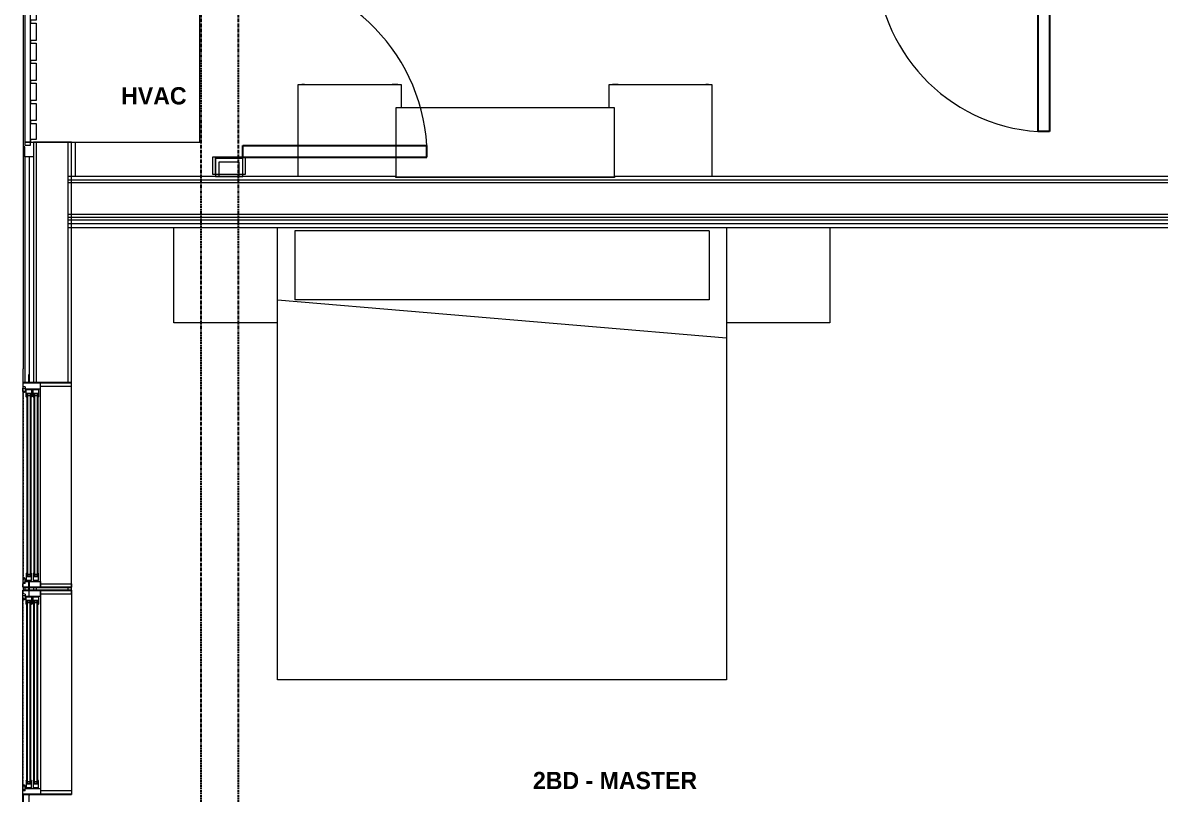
# Model space of a CAD drawing. Header units: inches. Extents: x -4093 to -1777, y 9773 to 12264.
# Drawn here: x -3860.3 to -3662.7, y 10245.7 to 10379.7 of the extents above; entities that cross this region are included whole.
import ezdxf

# ---------------------------------------------------------------- set-up
doc = ezdxf.new("R2010")
doc.units = ezdxf.units.IN
doc.header["$MEASUREMENT"] = 0
doc.linetypes.add('Dash', pattern=[0.25, 0.125, -0.125])
doc.linetypes.add('Grid Line 1_2_', pattern=[0.875, 0.5, -0.125, 0.125, -0.125])
for name, color, linetype, lineweight in [('0-1', 7, 'Continuous', 5), ('0-2', 7, 'Continuous', 9), ('A-AREA-IDEN', 2, 'Continuous', 9), ('A-DETL-GENF', 92, 'Continuous', 18), ('A-DETL-GENF-HDLN', 1, 'Dash', 9), ('A-DOOR-1', 7, 'Continuous', 9), ('A-DOOR-2', 10, 'Continuous', 30), ('A-FLOR-1', 7, 'Continuous', 9), ('A-GENM', 5, 'Continuous', 9), ('A-GLAZ', 151, 'Continuous', 18), ('A-GLAZ-1', 151, 'Continuous', 9), ('A-GLAZ-2', 151, 'Continuous', 30), ('A-WALL', 113, 'Continuous', 18), ('A-WALL-1', 7, 'Continuous', 9), ('A-WALL-2', 250, 'Continuous', 18), ('A-WALL-3', 113, 'Continuous', 9), ('I-FURN-1', 7, 'Continuous', 9), ('I-WALL-1', 7, 'Continuous', 9), ('S-GRID-1', 1, 'Grid Line 1_2_', 30)]:
    doc.layers.add(name, color=color, linetype=linetype, lineweight=lineweight)
doc.styles.add('Century Gothic_B', font='GOTHICB.TTF', dxfattribs={"height": 3})

# ---------------------------------------------------------------- blocks, each defined once
blk = doc.blocks.new('Bed-Standard - King 78_ x 80_-V3-BACKGROUND - 2ND FLOOR')
at = {"layer": 'I-FURN-1'}
for p, q in [((-28.31, 41.8), (49.69, 41.8)), ((-28.31, -36.77), (-28.31, 41.8)), ((49.69, 41.8), (49.69, -36.77)), ((49.69, -24.2), (-28.31, -17.63)), ((-25.31, -24.2), (46.69, -24.2)), ((-25.31, -36.2), (-25.31, -24.2)), ((46.69, -36.2), (46.69, -24.2)), ((-25.31, -36.2), (46.69, -36.2))]:
    blk.add_line(p, q, dxfattribs=at)
blk = doc.blocks.new('Entertainment_Center_14771 - Entertainment_Center_14771-V8-BACKGROUND - 2ND FLOOR')
at = {"layer": 'I-FURN-1'}
for p, q in [((-18, 10), (-36, 10)), ((-36, 10), (-36, -5.94)), ((-34.85, 10.03), (-35.34, 10.03)), ((-35.34, 10.03), (-35.34, 10)), ((-34.85, 10), (-34.85, 10.03)), ((-18.66, 10.03), (-19.66, 10.03)), ((-19.66, 10.03), (-19.66, 10)), ((-18.66, 10), (-18.66, 10.03)), ((-18, 6), (-18, 10)), ((36, 10), (18, 10)), ((18, 10), (18, 6)), ((18.66, 10.03), (18.66, 10)), ((19.66, 10.03), (18.66, 10.03)), ((19.66, 10), (19.66, 10.03)), ((35.34, 10.03), (34.85, 10.03)), ((34.85, 10.03), (34.85, 10)), ((35.34, 10), (35.34, 10.03)), ((36, -5.94), (36, 10)), ((19, 6), (-19, 6)), ((-19, 6), (-19, -6)), ((19, -6), (19, 6)), ((-19, -6), (19, -6)), ((-19, -6.13), (-19, -6)), ((-19, -6), (19, -6)), ((19, -6.13), (-19, -6.13)), ((19, -6), (19, -6.13))]:
    blk.add_line(p, q, dxfattribs=at)
blk = doc.blocks.new('Table-Night Stand - 18_ x 18_ x 24_-V15-BACKGROUND - 2ND FLOOR')
at = {"layer": 'I-FURN-1'}
for p, q in [((0.15, 0), (18.15, 0)), ((18.15, 0), (18.15, -16.56))]:
    blk.add_line(p, q, dxfattribs=at)
blk = doc.blocks.new('Table-Night Stand - 18_ x 18_ x 24_-V16-BACKGROUND - 2ND FLOOR')
at = {"layer": 'I-FURN-1'}
for p, q in [((0.15, 0), (18.15, 0)), ((0.15, -16.56), (0.15, 0))]:
    blk.add_line(p, q, dxfattribs=at)
blk = doc.blocks.new('SWING - SINGLE - FLUSH - SWING - FLUSH - 2-6 x 6-8 - PASSAGE-4346079-BACKGROUND - 2ND FLOOR')
at = {"layer": 'A-DOOR-1'}
for p, q in [((-18, 2.375), (-18, 2.875)), ((-18, 2.875), (-15, 2.875)), ((-18, 2.375), (-15, 2.375)), ((-18, -2.875), (-18, 2.375)), ((-15, 2.375), (-18, 2.375)), ((-15, 2.875), (-15, 2.375)), ((-15, 2.375), (-15, -2.875)), ((15, 2.375), (15, 2.875)), ((15, 2.875), (18, 2.875)), ((15, 2.375), (18, 2.375)), ((15, -2.875), (15, 2.375)), ((18, 2.375), (15, 2.375)), ((18, 2.875), (18, 2.375)), ((18, 2.375), (18, -2.875)), ((-15, -2.875), (-18, -2.875)), ((18, -2.875), (15, -2.875))]:
    blk.add_line(p, q, dxfattribs=at)
blk.add_arc((15, -2.375), 30.067, 180, 266.18593, dxfattribs=at)
at = {"layer": 'A-DOOR-2'}
for p, q in [((13, -2.375), (13, -32.375)), ((15, -2.375), (13, -2.375)), ((15, -2.375), (15, -32.375)), ((15, -32.375), (13, -32.375))]:
    blk.add_line(p, q, dxfattribs=at)
blk = doc.blocks.new('SWING - SINGLE - FLUSH - SWING - 32_ x 80_ - WITH ACOUSTICAL SEAL-4346071-BACKGROUND - 2ND FLOOR')
at = {"layer": 'A-DOOR-1'}
for p, q in [((-16, 2.87), (-19, 2.87)), ((-19, 2.87), (-19, -2.38)), ((-16, -2.38), (-16, 2.87)), ((19, 2.87), (16, 2.87)), ((16, 2.87), (16, -2.38)), ((19, -2.38), (19, 2.87)), ((-19, -2.38), (-16, -2.38)), ((-16, -2.38), (-19, -2.38)), ((-19, -2.38), (-19, -2.88)), ((-19, -2.88), (-16, -2.88)), ((-16, -2.88), (-16, -2.38)), ((16, -2.38), (19, -2.38)), ((19, -2.38), (16, -2.38)), ((16, -2.38), (16, -2.88)), ((16, -2.88), (19, -2.88)), ((19, -2.88), (19, -2.38))]:
    blk.add_line(p, q, dxfattribs=at)
blk.add_arc((16, 2.37), 32.07, 93.5759, 180, dxfattribs=at)
at = {"layer": 'A-DOOR-2'}
for p, q in [((14, 2.37), (14, 34.38)), ((16, 34.38), (14, 34.38)), ((16, 2.37), (16, 34.38)), ((16, 2.37), (14, 2.37))]:
    blk.add_line(p, q, dxfattribs=at)
blk = doc.blocks.new('CTR - 1st Phase - Unit Layouts_rvt-1-BACKGROUND - 2ND FLOOR')
at = {"layer": 'A-FLOR-1'}
blk.add_line((-3851.23, 10359), (-3851.23, 10353.03), dxfattribs=at)
at = {"layer": 'A-WALL-1'}
for p, q in [((-3826.85, 10356.15), (-3826.85, 10353.03)), ((-3822.1, 10356.15), (-3826.85, 10356.15)), ((-3822.1, 10353.03), (-3822.1, 10356.15)), ((-3826.85, 10353.03), (-3822.1, 10353.03))]:
    blk.add_line(p, q, dxfattribs=at)
at = {"layer": 'A-WALL-2'}
for p, q in [((-3826.22, 10355.53), (-3826.22, 10353.03)), ((-3824.47, 10355.53), (-3826.22, 10355.53)), ((-3822.72, 10355.53), (-3824.47, 10355.53)), ((-3822.72, 10353.03), (-3822.72, 10355.53))]:
    blk.add_line(p, q, dxfattribs=at)
at = {"layer": '0-2'}
for name, p in [('SWING - SINGLE - FLUSH - SWING - FLUSH - 2-6 x 6-8 - PASSAGE-4346079-BACKGROUND - 2ND FLOOR', (-3696.92, 10393.19)), ('Entertainment_Center_14771 - Entertainment_Center_14771-V8-BACKGROUND - 2ND FLOOR', (-3776.49, 10358.96))]:
    blk.add_blockref(name, p, dxfattribs=at)
for name, p, rotation in [('SWING - SINGLE - FLUSH - SWING - 32_ x 80_ - WITH ACOUSTICAL SEAL-4346071-BACKGROUND - 2ND FLOOR', (-3824.47, 10372.4), 269.9999999999901), ('Table-Night Stand - 18_ x 18_ x 24_-V15-BACKGROUND - 2ND FLOOR', (-3815.9, 10327.59), 180), ('Bed-Standard - King 78_ x 80_-V3-BACKGROUND - 2ND FLOOR', (-3766.36, 10307.38), 180), ('Table-Night Stand - 18_ x 18_ x 24_-V16-BACKGROUND - 2ND FLOOR', (-3719.9, 10327.59), 180)]:
    blk.add_blockref(name, p, dxfattribs=dict(at, rotation=rotation))
blk = doc.blocks.new('CTR - 1st Phase - Common Walls_rvt-1-BACKGROUND - 2ND FLOOR')
at = {"layer": 'A-WALL-2'}
for p, q in [((-3504.67, 10352.4), (-3852.47, 10352.4)), ((-3504.67, 10351.9), (-3852.47, 10351.9)), ((-3501.67, 10346.4), (-3852.47, 10346.4)), ((-3501.67, 10345.9), (-3852.47, 10345.9)), ((-3501.67, 10345.4), (-3852.47, 10345.4)), ((-3501.67, 10344.78), (-3852.47, 10344.78))]:
    blk.add_line(p, q, dxfattribs=at)
at = {"layer": 'I-WALL-1'}
for p, q in [((-3795.49, 10353.03), (-3852.47, 10353.03)), ((-3852.47, 10353.03), (-3852.47, 10344.15)), ((-3505.3, 10353.03), (-3757.49, 10353.03)), ((-3852.47, 10344.15), (-3554.28, 10344.15))]:
    blk.add_line(p, q, dxfattribs=at)
blk = doc.blocks.new('CTR - 1st Phase - Structure_rvt-1-BACKGROUND - 2ND FLOOR')
at = {"layer": 'S-GRID-1'}
for p, q in [((-3829.32, 9772.61), (-3829.32, 12247.5)), ((-3822.82, 9772.61), (-3822.82, 12247.5))]:
    blk.add_line(p, q, dxfattribs=at)
blk = doc.blocks.new('Window-Double_Hung-Marvin-Essential - 2-WIDE _TEMP ALL LOW_ ESDH3066-3454268-BACKGROUND - 2ND FLOOR')
at = {"layer": 'A-DETL-GENF'}
for p, q in [((-17.75, 4.28), (-17.16, 4.28)), ((-17.75, 4.28), (-17.75, 1.19)), ((-17.08, 3.87), (-17.16, 4.28)), ((-16.85, 4.25), (-16.85, 3.87)), ((-16.3, 4.25), (-16.85, 4.25)), ((-16.3, 4.01), (-16.3, 4.25)), ((-16.18, 4.01), (-16.3, 4.01)), ((-16.19, 3.97), (-16.1, 3.97)), ((-16.19, 3.87), (-16.19, 3.97)), ((-16.18, 4.22), (-16.1, 4.22)), ((-16.18, 4.22), (-16.18, 4.01)), ((-16.1, 3.97), (-16.1, 4.22)), ((16.18, 4.22), (16.1, 4.22)), ((16.1, 3.97), (16.1, 4.22)), ((16.19, 3.97), (16.1, 3.97)), ((16.18, 4.22), (16.18, 4.01)), ((16.18, 4.01), (16.3, 4.01)), ((16.19, 3.87), (16.19, 3.97)), ((16.3, 4.01), (16.3, 4.25)), ((16.3, 4.25), (16.85, 4.25)), ((16.85, 4.25), (16.85, 3.87)), ((17.08, 3.87), (17.16, 4.28)), ((17.75, 4.28), (17.16, 4.28)), ((17.75, 4.28), (17.75, 1.19)), ((-19.25, 3.23), (-19.25, 3.19)), ((-17.75, 3.23), (-19.25, 3.23)), ((-19.25, 3.19), (-17.9, 3.19)), ((-17.9, 3.19), (-17.9, 3.08)), ((-17.9, 3.08), (-17.75, 3.08)), ((-17.08, 3.87), (-16.19, 3.87)), ((-16.38, 3.77), (-16.72, 3.77)), ((-16.72, 3.77), (-16.72, 1.19)), ((-15.34, 3.69), (-16.56, 3.69)), ((-16.56, 2.75), (-16.56, 3.69)), ((-16.56, 2.75), (-15.34, 2.75)), ((-15.34, 2.47), (-16.56, 2.47)), ((-16.56, 1.53), (-16.56, 2.47)), ((-16.38, 3.87), (-16.38, 3.77)), ((-15.94, 2.87), (-15.94, 3.59)), ((-15.94, 3.59), (-15.28, 3.59)), ((-15.28, 2.87), (-15.94, 2.87)), ((-15.94, 1.65), (-15.94, 2.37)), ((-15.94, 2.37), (-15.28, 2.37)), ((15.84, 3.57), (-15.84, 3.57)), ((-15.84, 2.88), (-15.84, 3.57)), ((15.84, 3.45), (-15.84, 3.45)), ((15.84, 3.01), (-15.84, 3.01)), ((15.84, 2.88), (-15.84, 2.88)), ((15.84, 2.35), (-15.84, 2.35)), ((-15.84, 1.66), (-15.84, 2.35)), ((15.84, 2.23), (-15.84, 2.23)), ((-15.54, 3.01), (-15.54, 3.45)), ((-15.54, 1.79), (-15.54, 2.23)), ((-15.34, 3.69), (-15.28, 3.63)), ((-15.34, 2.75), (-15.28, 2.81)), ((-15.34, 2.47), (-15.28, 2.41)), ((-15.28, 3.59), (-15.28, 3.63)), ((-15.28, 2.81), (-15.28, 2.87)), ((-15.28, 2.37), (-15.28, 2.41)), ((15.34, 3.69), (15.28, 3.63)), ((15.28, 3.59), (15.28, 3.63)), ((15.94, 3.59), (15.28, 3.59)), ((15.28, 2.81), (15.28, 2.87)), ((15.28, 2.87), (15.94, 2.87)), ((15.34, 2.75), (15.28, 2.81)), ((15.34, 2.47), (15.28, 2.41)), ((15.28, 2.37), (15.28, 2.41)), ((15.94, 2.37), (15.28, 2.37)), ((15.34, 3.69), (16.56, 3.69)), ((16.56, 2.75), (15.34, 2.75)), ((15.34, 2.47), (16.56, 2.47)), ((15.54, 3.01), (15.54, 3.45)), ((15.54, 1.79), (15.54, 2.23)), ((15.84, 2.88), (15.84, 3.57)), ((15.84, 1.66), (15.84, 2.35)), ((15.94, 2.87), (15.94, 3.59)), ((15.94, 1.65), (15.94, 2.37)), ((17.08, 3.87), (16.19, 3.87)), ((16.38, 3.87), (16.38, 3.77)), ((16.38, 3.77), (16.72, 3.77)), ((16.56, 2.75), (16.56, 3.69)), ((16.56, 1.53), (16.56, 2.47)), ((16.72, 3.77), (16.72, 1.19)), ((17.75, 3.23), (19.25, 3.23)), ((17.9, 3.08), (17.75, 3.08)), ((17.9, 3.19), (17.9, 3.08)), ((19.25, 3.19), (17.9, 3.19)), ((19.25, 3.23), (19.25, 3.19)), ((-16.72, 1.19), (-17.75, 1.19)), ((-16.56, 1.53), (-15.34, 1.53)), ((-15.28, 1.65), (-15.94, 1.65)), ((15.84, 1.79), (-15.84, 1.79)), ((15.84, 1.66), (-15.84, 1.66)), ((-15.34, 1.53), (-15.28, 1.59)), ((-15.28, 1.59), (-15.28, 1.65)), ((15.28, 1.59), (15.28, 1.65)), ((15.28, 1.65), (15.94, 1.65)), ((15.34, 1.53), (15.28, 1.59)), ((16.56, 1.53), (15.34, 1.53)), ((16.72, 1.19), (17.75, 1.19))]:
    blk.add_line(p, q, dxfattribs=at)
at = {"layer": 'A-DETL-GENF-HDLN'}
blk.add_line((16.1, 4.22), (-16.5, 4.22), dxfattribs=at)
at = {"layer": 'A-GLAZ'}
for p, q in [((-17.13, 1.16), (-17.13, -4.19)), ((17.12, -4.19), (17.12, 1.16)), ((-17.13, -4.19), (-17.75, -4.19)), ((17.12, -4.19), (17.75, -4.19))]:
    blk.add_line(p, q, dxfattribs=at)
at = {"layer": 'A-GLAZ-1'}
for p, q in [((17.75, 4.28), (-17.75, 4.28)), ((20.21, 4.25), (17.75, 4.25)), ((17.75, 4.19), (20.21, 4.19)), ((20.21, 4.19), (20.21, 4.25)), ((-17.75, 1.19), (17.75, 1.19)), ((-17.75, -4.19), (17.75, -4.19))]:
    blk.add_line(p, q, dxfattribs=at)
at = {"layer": 'A-GLAZ-2'}
for p, q in [((-17.75, 4.28), (-17.75, 1.19)), ((17.75, 1.19), (17.75, 4.28)), ((-17.75, 1.16), (-17.75, -4.19)), ((17.75, -4.19), (17.75, 1.16))]:
    blk.add_line(p, q, dxfattribs=at)
blk = doc.blocks.new('V-Series_EWC4_SPVU_RFA_2015 - 2ND AND 3RD FLOOR-2226480-BACKGROUND - 2ND FLOOR')
at = {"layer": 'A-GENM'}
for p, q in [((-3859.97, 11740.34), (-3859.97, 11739.78)), ((-3858.97, 11740.34), (-3859.97, 11740.34)), ((-3859.97, 11739.78), (-3859.97, 11711.9)), ((-3858.97, 11739.78), (-3859.97, 11739.78)), ((-3859.97, 11739.78), (-3858.97, 11739.78)), ((-3858.97, 11739.78), (-3858.97, 11740.34)), ((-3858.97, 11711.9), (-3858.97, 11739.78)), ((-3829.54, 11739.78), (-3858.97, 11739.78)), ((-3858.97, 11739.78), (-3858.97, 11739.34)), ((-3858.97, 11739.34), (-3857.97, 11739.34)), ((-3857.97, 11739.34), (-3857.97, 11736.54)), ((-3829.54, 11711.9), (-3829.54, 11739.78)), ((-3857.97, 11736.54), (-3858.97, 11736.54)), ((-3858.97, 11736.54), (-3858.97, 11736.04)), ((-3858.97, 11736.04), (-3857.97, 11736.04)), ((-3857.97, 11736.04), (-3857.97, 11733.06)), ((-3857.97, 11733.06), (-3858.97, 11733.06)), ((-3858.97, 11733.06), (-3858.97, 11732.56)), ((-3858.97, 11732.56), (-3857.97, 11732.56)), ((-3857.97, 11732.56), (-3857.97, 11729.57)), ((-3857.97, 11729.57), (-3858.97, 11729.57)), ((-3858.97, 11729.57), (-3858.97, 11729.07)), ((-3858.97, 11729.07), (-3857.97, 11729.07)), ((-3857.97, 11729.07), (-3857.97, 11726.09)), ((-3857.97, 11726.09), (-3858.97, 11726.09)), ((-3858.97, 11726.09), (-3858.97, 11725.59)), ((-3858.97, 11725.59), (-3857.97, 11725.59)), ((-3857.97, 11725.59), (-3857.97, 11722.61)), ((-3857.97, 11722.61), (-3858.97, 11722.61)), ((-3858.97, 11722.61), (-3858.97, 11722.11)), ((-3858.97, 11722.11), (-3857.97, 11722.11)), ((-3857.97, 11722.11), (-3857.97, 11719.12)), ((-3857.97, 11719.12), (-3858.97, 11719.12)), ((-3858.97, 11719.12), (-3858.97, 11718.62)), ((-3858.97, 11718.62), (-3857.97, 11718.62)), ((-3857.97, 11718.62), (-3857.97, 11715.64)), ((-3857.97, 11715.64), (-3858.97, 11715.64)), ((-3858.97, 11715.64), (-3858.97, 11715.14)), ((-3858.97, 11715.14), (-3857.97, 11715.14)), ((-3857.97, 11715.14), (-3857.97, 11712.34)), ((-3859.97, 11711.9), (-3858.97, 11711.9)), ((-3859.97, 11711.9), (-3859.97, 11711.34)), ((-3858.97, 11711.9), (-3859.97, 11711.9)), ((-3857.97, 11712.34), (-3858.97, 11712.34)), ((-3858.97, 11712.34), (-3858.97, 11711.9)), ((-3858.97, 11711.34), (-3858.97, 11711.9)), ((-3858.97, 11711.9), (-3829.54, 11711.9)), ((-3859.97, 11711.34), (-3858.97, 11711.34))]:
    blk.add_line(p, q, dxfattribs=at)
blk = doc.blocks.new('Perforated Panel at Magic-Pak - hvac panel - 2nd floor 2-2702973-BACKGROUND - 2ND FLOOR')
at = {"layer": 'A-GLAZ-1'}
for p, q in [((19.01, 4.19), (-19.01, 4.19)), ((-19.01, 4.12), (19.01, 4.12))]:
    blk.add_line(p, q, dxfattribs=at)
blk = doc.blocks.new('Window-Double_Hung-Marvin-Essential - 2-WIDE _TEMP ALL LOW_ ESDH3066-3454271-BACKGROUND - 2ND FLOOR')
at = {"layer": 'A-DETL-GENF'}
for p, q in [((-16.72, -1.19), (-17.75, -1.19)), ((-17.75, -4.28), (-17.75, -1.19)), ((-16.72, -3.77), (-16.72, -1.19)), ((-16.56, -1.53), (-15.34, -1.53)), ((-16.56, -1.53), (-16.56, -2.47)), ((-15.28, -1.65), (-15.94, -1.65)), ((-15.94, -1.65), (-15.94, -2.37)), ((15.84, -1.66), (-15.84, -1.66)), ((-15.84, -1.66), (-15.84, -2.35)), ((15.84, -1.79), (-15.84, -1.79)), ((-15.54, -1.79), (-15.54, -2.23)), ((-15.34, -1.53), (-15.28, -1.59)), ((-15.28, -1.59), (-15.28, -1.65)), ((15.34, -1.53), (15.28, -1.59)), ((15.28, -1.59), (15.28, -1.65)), ((15.28, -1.65), (15.94, -1.65)), ((16.56, -1.53), (15.34, -1.53)), ((15.54, -1.79), (15.54, -2.23)), ((15.84, -1.66), (15.84, -2.35)), ((15.94, -1.65), (15.94, -2.37)), ((16.56, -1.53), (16.56, -2.47)), ((16.72, -3.77), (16.72, -1.19)), ((16.72, -1.19), (17.75, -1.19)), ((17.75, -4.28), (17.75, -1.19)), ((-19.25, -3.23), (-19.25, -3.19)), ((-19.25, -3.19), (-17.9, -3.19)), ((-17.75, -3.23), (-19.25, -3.23)), ((-17.9, -3.19), (-17.9, -3.08)), ((-17.9, -3.08), (-17.75, -3.08)), ((-17.08, -3.87), (-17.16, -4.28)), ((-17.08, -3.87), (-16.19, -3.87)), ((-16.85, -4.25), (-16.85, -3.87)), ((-16.38, -3.77), (-16.72, -3.77)), ((-15.34, -2.47), (-16.56, -2.47)), ((-16.56, -2.75), (-15.34, -2.75)), ((-16.56, -2.75), (-16.56, -3.69)), ((-15.34, -3.69), (-16.56, -3.69)), ((-16.38, -3.87), (-16.38, -3.77)), ((-16.19, -3.87), (-16.19, -3.97)), ((-15.94, -2.37), (-15.28, -2.37)), ((-15.28, -2.87), (-15.94, -2.87)), ((-15.94, -2.87), (-15.94, -3.59)), ((-15.94, -3.59), (-15.28, -3.59)), ((15.84, -2.23), (-15.84, -2.23)), ((15.84, -2.35), (-15.84, -2.35)), ((15.84, -2.88), (-15.84, -2.88)), ((-15.84, -2.88), (-15.84, -3.57)), ((15.84, -3.01), (-15.84, -3.01)), ((15.84, -3.45), (-15.84, -3.45)), ((15.84, -3.57), (-15.84, -3.57)), ((-15.54, -3.01), (-15.54, -3.45)), ((-15.34, -2.47), (-15.28, -2.41)), ((-15.34, -2.75), (-15.28, -2.81)), ((-15.34, -3.69), (-15.28, -3.63)), ((-15.28, -2.37), (-15.28, -2.41)), ((-15.28, -2.81), (-15.28, -2.87)), ((-15.28, -3.59), (-15.28, -3.63)), ((15.28, -2.37), (15.28, -2.41)), ((15.94, -2.37), (15.28, -2.37)), ((15.34, -2.47), (15.28, -2.41)), ((15.34, -2.75), (15.28, -2.81)), ((15.28, -2.81), (15.28, -2.87)), ((15.28, -2.87), (15.94, -2.87)), ((15.28, -3.59), (15.28, -3.63)), ((15.94, -3.59), (15.28, -3.59)), ((15.34, -3.69), (15.28, -3.63)), ((15.34, -2.47), (16.56, -2.47)), ((16.56, -2.75), (15.34, -2.75)), ((15.34, -3.69), (16.56, -3.69)), ((15.54, -3.01), (15.54, -3.45)), ((15.84, -2.88), (15.84, -3.57)), ((15.94, -2.87), (15.94, -3.59)), ((17.08, -3.87), (16.19, -3.87)), ((16.19, -3.87), (16.19, -3.97)), ((16.38, -3.87), (16.38, -3.77)), ((16.38, -3.77), (16.72, -3.77)), ((16.56, -2.75), (16.56, -3.69)), ((16.85, -4.25), (16.85, -3.87)), ((17.08, -3.87), (17.16, -4.28)), ((17.9, -3.08), (17.75, -3.08)), ((17.75, -3.23), (19.25, -3.23)), ((17.9, -3.19), (17.9, -3.08)), ((19.25, -3.19), (17.9, -3.19)), ((19.25, -3.23), (19.25, -3.19)), ((-17.75, -4.28), (-17.16, -4.28)), ((-16.3, -4.25), (-16.85, -4.25)), ((-16.18, -4.01), (-16.3, -4.01)), ((-16.3, -4.01), (-16.3, -4.25)), ((-16.19, -3.97), (-16.1, -3.97)), ((-16.18, -4.22), (-16.18, -4.01)), ((-16.18, -4.22), (-16.1, -4.22)), ((-16.1, -3.97), (-16.1, -4.22)), ((16.19, -3.97), (16.1, -3.97)), ((16.1, -3.97), (16.1, -4.22)), ((16.18, -4.22), (16.1, -4.22)), ((16.18, -4.22), (16.18, -4.01)), ((16.18, -4.01), (16.3, -4.01)), ((16.3, -4.01), (16.3, -4.25)), ((16.3, -4.25), (16.85, -4.25)), ((17.75, -4.28), (17.16, -4.28))]:
    blk.add_line(p, q, dxfattribs=at)
at = {"layer": 'A-DETL-GENF-HDLN'}
blk.add_line((16.1, -4.22), (-16.5, -4.22), dxfattribs=at)
at = {"layer": 'A-GLAZ'}
for p, q in [((-17.13, 4.19), (-17.75, 4.19)), ((-17.13, -1.16), (-17.13, 4.19)), ((17.12, 4.19), (17.75, 4.19)), ((17.12, 4.19), (17.12, -1.16))]:
    blk.add_line(p, q, dxfattribs=at)
at = {"layer": 'A-GLAZ-1'}
for p, q in [((-17.75, 4.19), (17.75, 4.19)), ((-17.75, -1.19), (17.75, -1.19)), ((17.75, -4.28), (-17.75, -4.28)), ((17.75, -4.19), (20.21, -4.19)), ((20.21, -4.25), (17.75, -4.25)), ((20.21, -4.19), (20.21, -4.25))]:
    blk.add_line(p, q, dxfattribs=at)
at = {"layer": 'A-GLAZ-2'}
for p, q in [((-17.75, -1.16), (-17.75, 4.19)), ((17.75, 4.19), (17.75, -1.16)), ((-17.75, -4.28), (-17.75, -1.19)), ((17.75, -1.19), (17.75, -4.28))]:
    blk.add_line(p, q, dxfattribs=at)

msp = doc.modelspace()

# ---------------------------------------------------------------- linework, layer by layer
at = {"layer": 'A-WALL'}
for p, q in [((-3857.97, 10359), (-3857.97, 10317.14)), ((-3852.47, 10359), (-3852.47, 10317.14)), ((-3859.97, 10356.44), (-3859.97, 10317.14)), ((-3859.22, 10356.44), (-3859.22, 10317.14)), ((-3858.47, 10356.44), (-3858.47, 10317.14)), ((-3859.97, 10281.64), (-3859.97, 10281.14)), ((-3859.22, 10281.64), (-3859.22, 10281.14)), ((-3858.47, 10281.64), (-3858.47, 10281.14)), ((-3857.97, 10281.64), (-3857.97, 10281.14)), ((-3852.47, 10281.64), (-3852.47, 10281.14))]:
    msp.add_line(p, q, dxfattribs=at)
at = {"layer": 'A-WALL-3'}
for p, q in [((-3859.97, 10358.19), (-3860.22, 10358.19)), ((-3860.22, 10358.19), (-3860.22, 10319.6)), ((-3859.97, 10356.44), (-3859.97, 10358.19)), ((-3851.85, 10359), (-3858.47, 10359)), ((-3858.47, 10359), (-3858.47, 10356.44)), ((-3851.85, 10317.14), (-3851.85, 10359)), ((-3858.47, 10356.44), (-3859.97, 10356.44)), ((-3857.22, 10317.14), (-3857.19, 10317.14)), ((-3860.22, 10281.64), (-3860.22, 10281.14)), ((-3857.19, 10281.64), (-3857.22, 10281.64)), ((-3857.22, 10281.14), (-3857.19, 10281.14)), ((-3851.85, 10281.14), (-3851.85, 10281.64))]:
    msp.add_line(p, q, dxfattribs=at)

# ---------------------------------------------------------------- block references
at = {"layer": '0-1'}
for name in ['CTR - 1st Phase - Structure_rvt-1-BACKGROUND - 2ND FLOOR', 'CTR - 1st Phase - Unit Layouts_rvt-1-BACKGROUND - 2ND FLOOR', 'CTR - 1st Phase - Common Walls_rvt-1-BACKGROUND - 2ND FLOOR']:
    msp.add_blockref(name, (0, 0), dxfattribs=at)
at = {"layer": 'A-GENM'}
msp.add_blockref('V-Series_EWC4_SPVU_RFA_2015 - 2ND AND 3RD FLOOR-2226480-BACKGROUND - 2ND FLOOR', (0, -1352.9), dxfattribs=at)
at = {"layer": 'A-GLAZ-1'}
for name, p, rotation in [('Perforated Panel at Magic-Pak - hvac panel - 2nd floor 2-2702973-BACKGROUND - 2ND FLOOR', (-3856.04, 10377.2), 89.99999999999991), ('Window-Double_Hung-Marvin-Essential - 2-WIDE _TEMP ALL LOW_ ESDH3066-3454268-BACKGROUND - 2ND FLOOR', (-3856.04, 10299.39), 89.99999999999991), ('Window-Double_Hung-Marvin-Essential - 2-WIDE _TEMP ALL LOW_ ESDH3066-3454271-BACKGROUND - 2ND FLOOR', (-3856.04, 10263.39), 269.9999999999999)]:
    msp.add_blockref(name, p, dxfattribs=dict(at, rotation=rotation))

# ---------------------------------------------------------------- texts
at = {"layer": 'A-AREA-IDEN', "char_height": 3, "attachment_point": 1, "style": 'Century Gothic_B'}
for s, insert, width in [('HVAC', (-3843.22, 10368.53), 15.049), ('2BD - MASTER', (-3771.66, 10249.58), 33.633)]:
    msp.add_mtext(s, dxfattribs=dict(at, insert=insert, width=width))

doc.saveas('drawing.dxf')
